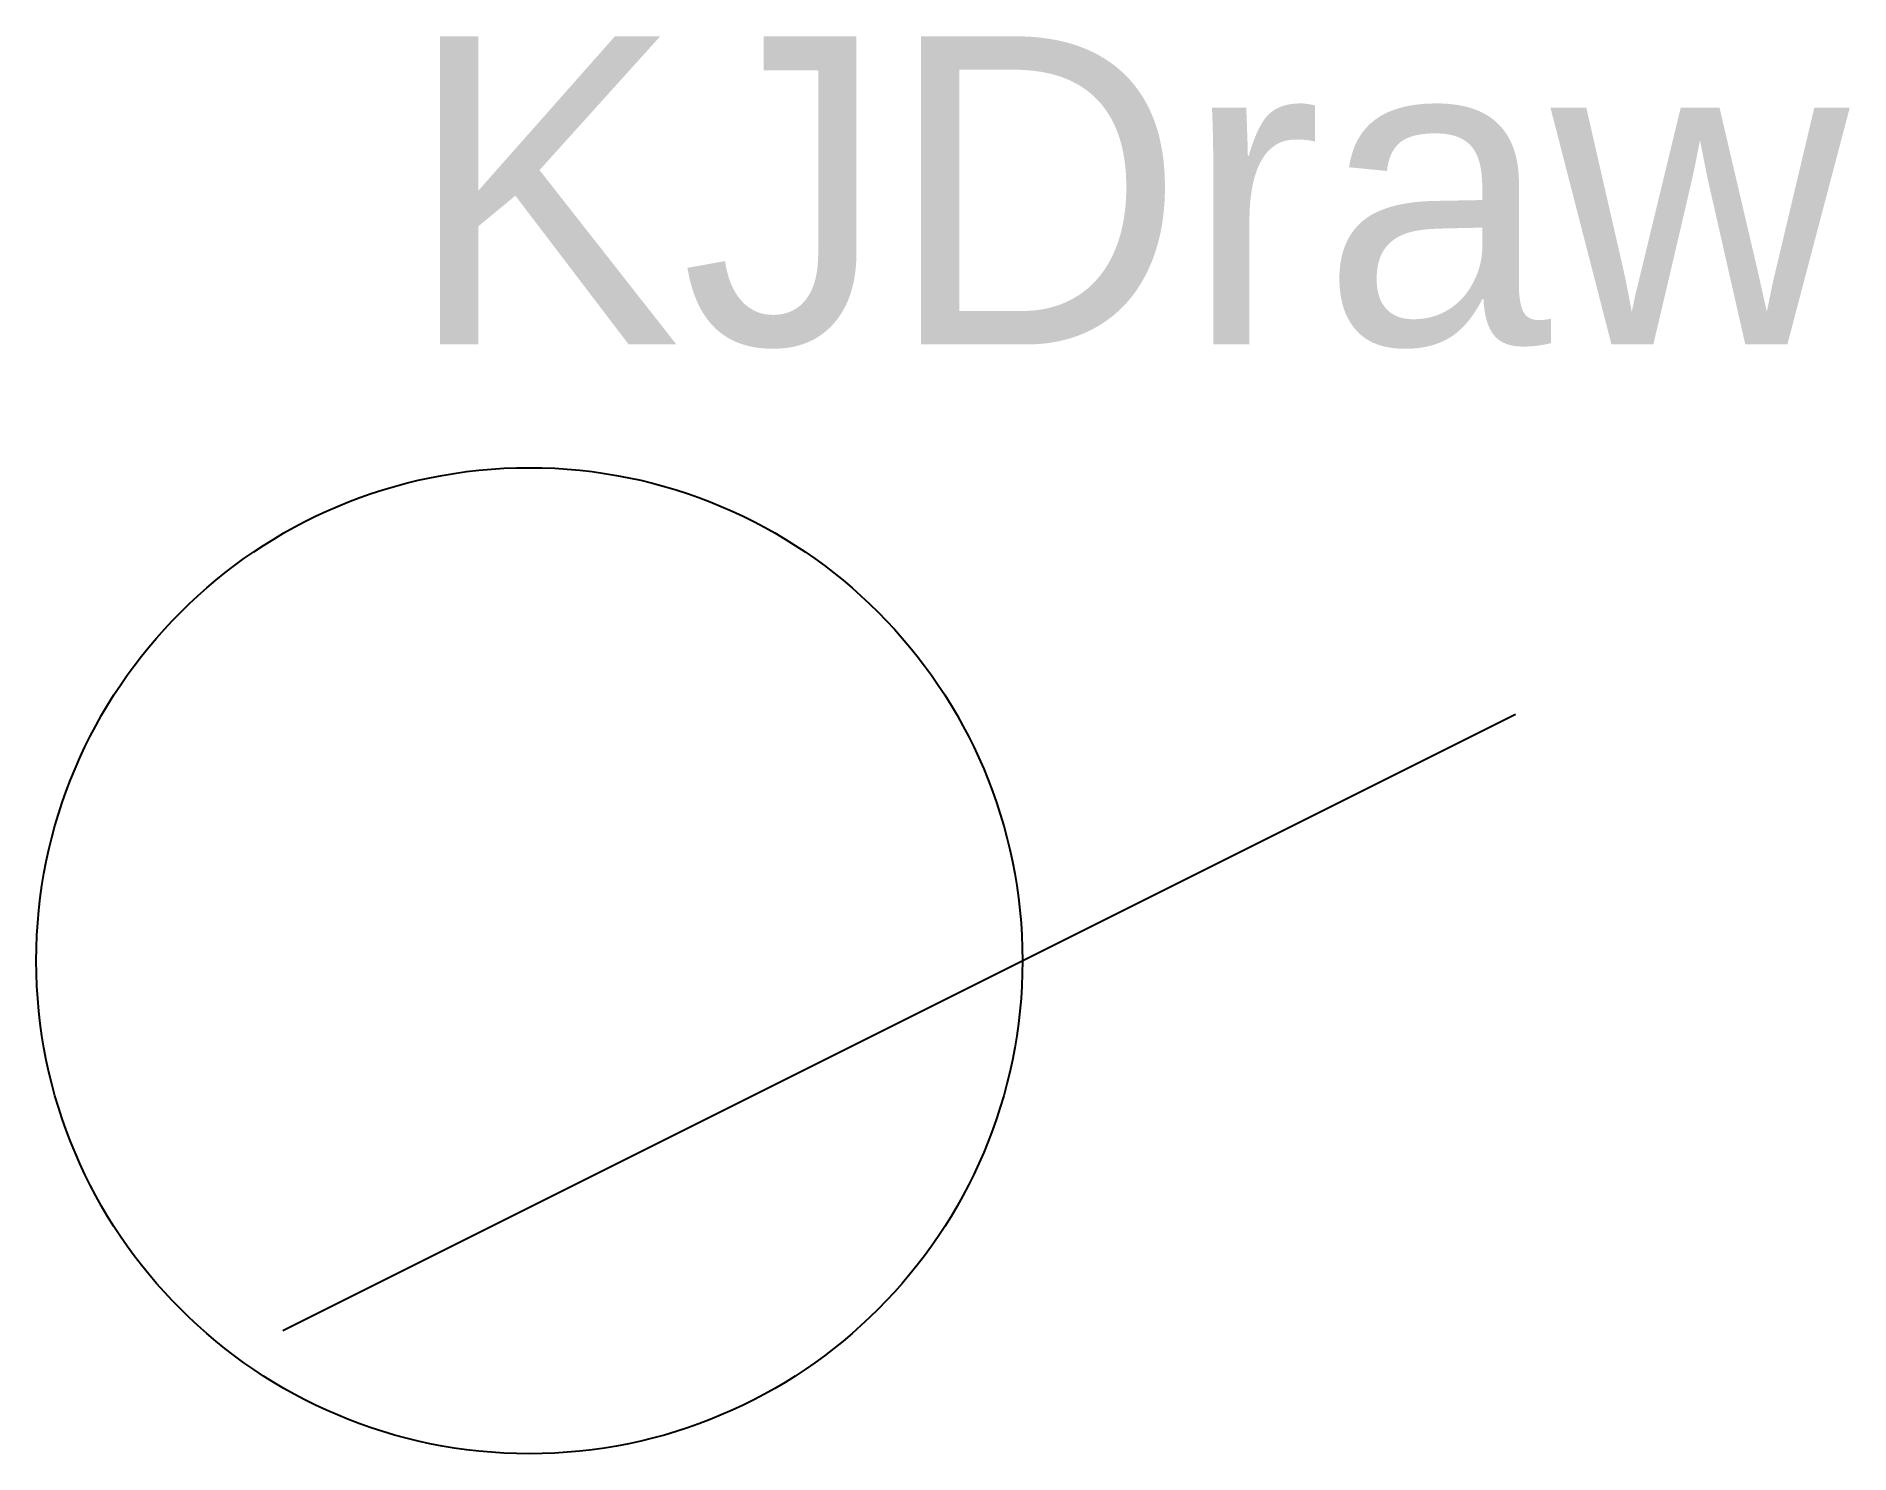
# Model space of a CAD drawing. Extents: x -2 to 12.7, y -1 to 10.5.
import ezdxf

# ---------------------------------------------------------------- set-up
doc = ezdxf.new("R2010")
doc.units = 0
doc.layers.add('AUDIT', color=3, linetype='CONTINUOUS')

msp = doc.modelspace()

# ---------------------------------------------------------------- linework, layer by layer
at = {"layer": 'AUDIT'}
msp.add_line((0, 0), (10, 5), dxfattribs=at)
msp.add_circle((2, 3), 4, dxfattribs=at)

# ---------------------------------------------------------------- texts
msp.add_text('KJDraw', height=2.5, dxfattribs=at).set_placement((1, 8))

doc.saveas('drawing.dxf')
